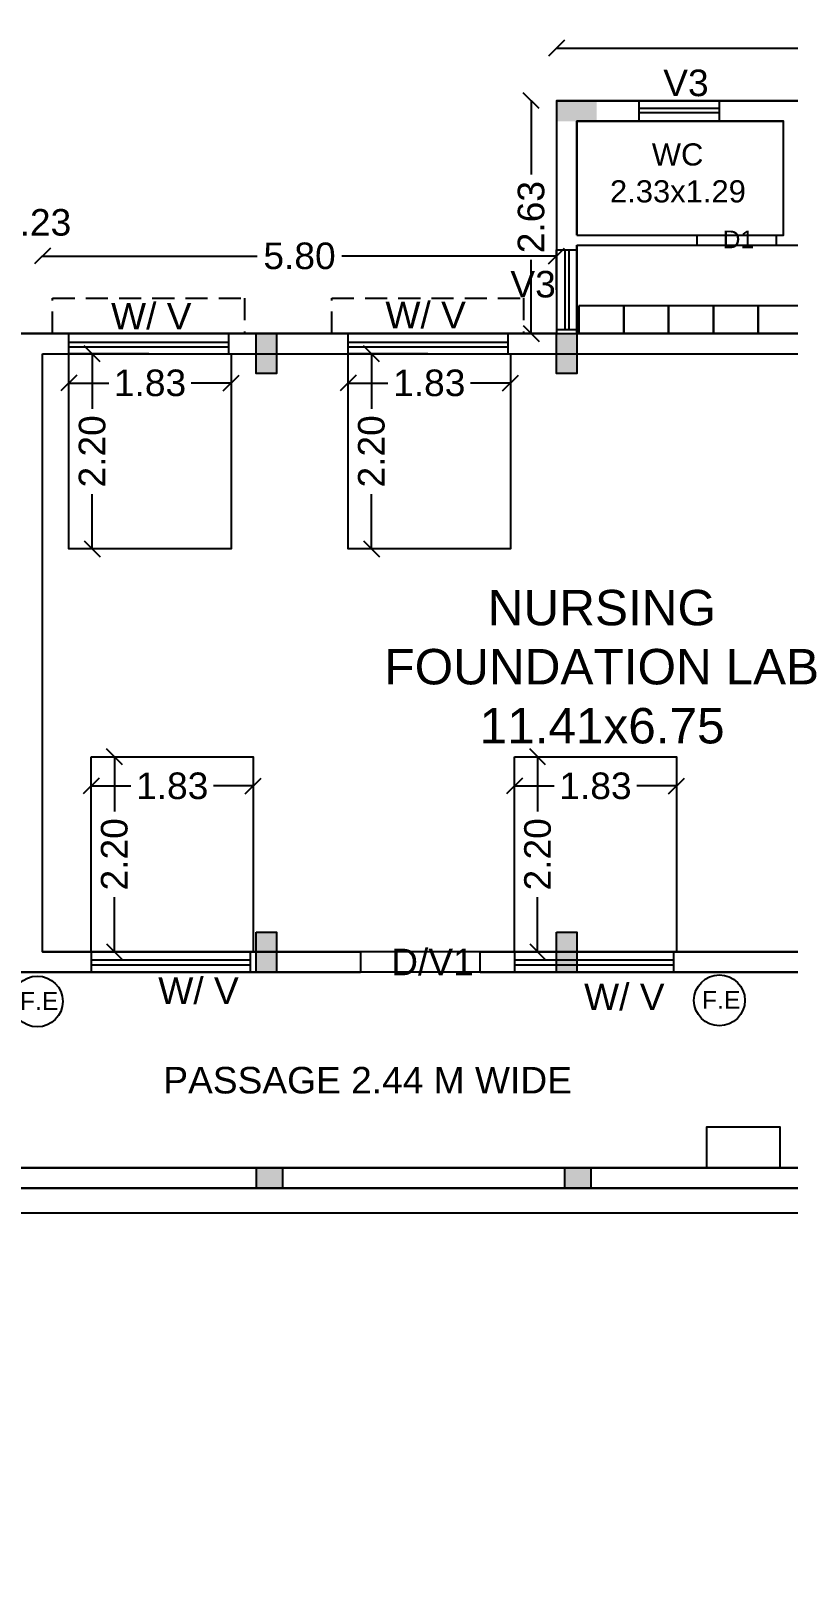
# Model space of a CAD drawing. Header units: metres. Extents: x 729 to 1050, y -308 to -82.
# Drawn here: x 765.3 to 773.85, y -120.4 to -103.05 of the extents above; entities that cross this region are included whole.
import ezdxf

# ---------------------------------------------------------------- set-up
doc = ezdxf.new("R2010")
doc.units = ezdxf.units.M
doc.header["$MEASUREMENT"] = 0
doc.linetypes.add('DASHED', pattern=[0.75, 0.5, -0.25])
for name, color, linetype in [('BLK_1_FLR_2_BLT_UP_AREA', 26, 'Continuous'), ('BLK_1_FLR_2_CARPET_AREA', 10, 'Continuous'), ('BLK_1_FLR_2_REGULAR_ROOM_4', 117, 'Continuous'), ('BLK_1_FLR_2_ROOF_AREA', 54, 'Continuous'), ('BLK_1_FLR_2_ROOM_4_LIGHT_VENTILATION_1', 7, 'Continuous'), ('BLK_1_FLR_2_WASH', 55, 'Continuous'), ('BLK_1_FLR_2_WATER_CLOSET', 7, 'Continuous')]:
    doc.layers.add(name, color=color, linetype=linetype)
doc.styles.get("Standard").update_dxf_attribs({"font": 'arial.ttf'})
doc.dimstyles.get("Standard").update_dxf_attribs({"dimtxt": 0.3, "dimasz": 0.18, "dimexe": 0.18, "dimexo": 0.0625, "dimgap": 0.09, "dimtad": 0, "dimtoh": 1, "dimzin": 0, "dimdsep": 46, "dimtxsty": 'Standard', "dimblk": 'OBLIQUE', "dimcen": 0.09, "dimse1": 1, "dimse2": 1, "dimclrd": 1, "dimclrt": 3, "dimadec": 0, "dimazin": 0, "dimtfac": 1, "dimtofl": 0, "dimtmove": 0, "dimatfit": 3, "dimfxl": 0, "dimtolj": 1, "dimtzin": 0, "dimarcsym": 0})

# ---------------------------------------------------------------- blocks, each defined once
blk = doc.blocks.new('_Oblique')
at = {"color": 0, "linetype": 'ByBlock', "lineweight": -2}
blk.add_line((-0.5, -0.5), (0.5, 0.5), dxfattribs=at)
blk = doc.blocks.new('*D169')
at = {"color": 1, "lineweight": -2}
for p, q in [((771.235, -103.243), (776.664, -103.243)), ((783.255, -103.243), (777.825, -103.243))]:
    blk.add_line(p, q, dxfattribs=at)
at = {"layer": 'Defpoints', "color": 0}
for p in [(783.255, -103.243), (771.235, -103.836), (783.255, -103.836)]:
    blk.add_point(p, dxfattribs=at)
at = {"color": 1, "lineweight": -2, "xscale": 0.18, "yscale": 0.18, "zscale": 0.18, "rotation": 180}
blk.add_blockref('_Oblique', (771.235, -103.243), dxfattribs=at)
at = {"color": 1, "lineweight": -2, "xscale": 0.18, "yscale": 0.18, "zscale": 0.18}
blk.add_blockref('_Oblique', (783.255, -103.243), dxfattribs=at)
at = {"color": 3, "insert": (777.245, -103.243), "char_height": 0.3, "attachment_point": 5}
blk.add_mtext('\\A1;12.02', dxfattribs=at)
blk = doc.blocks.new('*D170')
at = {"color": 1, "lineweight": -2}
for p, q in [((765.435, -105.59), (767.855, -105.59)), ((771.235, -105.59), (768.814, -105.59))]:
    blk.add_line(p, q, dxfattribs=at)
at = {"layer": 'Defpoints', "color": 0}
for p in [(771.235, -105.59), (771.235, -106.466), (765.435, -106.696)]:
    blk.add_point(p, dxfattribs=at)
at = {"color": 1, "lineweight": -2, "xscale": 0.18, "yscale": 0.18, "zscale": 0.18, "rotation": 180}
blk.add_blockref('_Oblique', (765.435, -105.59), dxfattribs=at)
at = {"color": 1, "lineweight": -2, "xscale": 0.18, "yscale": 0.18, "zscale": 0.18}
blk.add_blockref('_Oblique', (771.235, -105.59), dxfattribs=at)
at = {"color": 3, "insert": (768.335, -105.59), "char_height": 0.3, "attachment_point": 5}
blk.add_mtext('\\A1;5.80', dxfattribs=at)
blk = doc.blocks.new('*D157')
at = {"color": 1, "lineweight": -2}
for p, q in [((770.949, -103.836), (770.949, -104.669)), ((770.949, -106.466), (770.949, -105.633))]:
    blk.add_line(p, q, dxfattribs=at)
at = {"layer": 'Defpoints', "color": 0}
for p in [(771.235, -103.836), (770.949, -106.466), (771.235, -106.466)]:
    blk.add_point(p, dxfattribs=at)
at = {"color": 1, "lineweight": -2, "xscale": 0.18, "yscale": 0.18, "zscale": 0.18}
for p, rotation in [((770.949, -103.836), 90), ((770.949, -106.466), 270)]:
    blk.add_blockref('_Oblique', p, dxfattribs=dict(at, rotation=rotation))
at = {"color": 3, "insert": (770.949, -105.151), "char_height": 0.3, "attachment_point": 5, "rotation": 90}
blk.add_mtext('\\A1;2.63', dxfattribs=at)
blk = doc.blocks.new('*D159')
at = {"color": 1, "lineweight": -2}
for p, q in [((743.805, -116.397), (759.52, -116.397)), ((776.425, -116.397), (760.709, -116.397))]:
    blk.add_line(p, q, dxfattribs=at)
at = {"layer": 'Defpoints', "color": 0}
for p in [(743.805, -116.116), (776.425, -116.116), (776.425, -116.397)]:
    blk.add_point(p, dxfattribs=at)
at = {"color": 1, "lineweight": -2, "xscale": 0.18, "yscale": 0.18, "zscale": 0.18, "rotation": 180}
blk.add_blockref('_Oblique', (743.805, -116.397), dxfattribs=at)
at = {"color": 1, "lineweight": -2, "xscale": 0.18, "yscale": 0.18, "zscale": 0.18}
blk.add_blockref('_Oblique', (776.425, -116.397), dxfattribs=at)
at = {"color": 3, "insert": (760.115, -116.397), "char_height": 0.3, "attachment_point": 5}
blk.add_mtext('\\A1;32.62', dxfattribs=at)
blk = doc.blocks.new('*D206')
at = {"layer": 'BLK_1_FLR_2_ROOM_4_LIGHT_VENTILATION_1', "color": 1, "lineweight": -2}
for p, q in [((765.733, -107.024), (766.183, -107.024)), ((767.563, -107.024), (767.114, -107.024))]:
    blk.add_line(p, q, dxfattribs=at)
at = {"layer": 'Defpoints', "color": 0}
for p in [(765.733, -106.696), (767.563, -106.696), (765.733, -107.024)]:
    blk.add_point(p, dxfattribs=at)
at = {"layer": 'BLK_1_FLR_2_ROOM_4_LIGHT_VENTILATION_1', "color": 1, "lineweight": -2, "xscale": 0.18, "yscale": 0.18, "zscale": 0.18, "rotation": 180}
blk.add_blockref('_Oblique', (765.733, -107.024), dxfattribs=at)
at = {"layer": 'BLK_1_FLR_2_ROOM_4_LIGHT_VENTILATION_1', "color": 1, "lineweight": -2, "xscale": 0.18, "yscale": 0.18, "zscale": 0.18}
blk.add_blockref('_Oblique', (767.563, -107.024), dxfattribs=at)
at = {"layer": 'BLK_1_FLR_2_ROOM_4_LIGHT_VENTILATION_1', "color": 3, "insert": (766.648, -107.024), "char_height": 0.3, "attachment_point": 5}
blk.add_mtext('\\A1;1.83', dxfattribs=at)
blk = doc.blocks.new('*D207')
at = {"layer": 'BLK_1_FLR_2_ROOM_4_LIGHT_VENTILATION_1', "color": 1, "lineweight": -2}
for p, q in [((765.996, -106.696), (765.996, -107.314)), ((765.996, -108.896), (765.996, -108.278))]:
    blk.add_line(p, q, dxfattribs=at)
at = {"layer": 'Defpoints', "color": 0}
for p in [(765.733, -106.696), (765.733, -108.896), (765.996, -108.896)]:
    blk.add_point(p, dxfattribs=at)
at = {"layer": 'BLK_1_FLR_2_ROOM_4_LIGHT_VENTILATION_1', "color": 1, "lineweight": -2, "xscale": 0.18, "yscale": 0.18, "zscale": 0.18}
for p, rotation in [((765.996, -106.696), 90), ((765.996, -108.896), 270)]:
    blk.add_blockref('_Oblique', p, dxfattribs=dict(at, rotation=rotation))
at = {"layer": 'BLK_1_FLR_2_ROOM_4_LIGHT_VENTILATION_1', "color": 3, "insert": (765.996, -107.796), "char_height": 0.3, "attachment_point": 5, "rotation": 90}
blk.add_mtext('\\A1;2.20', dxfattribs=at)
blk = doc.blocks.new('*D208')
at = {"layer": 'BLK_1_FLR_2_ROOM_4_LIGHT_VENTILATION_1', "color": 1, "lineweight": -2}
for p, q in [((768.884, -107.024), (769.333, -107.024)), ((770.714, -107.024), (770.264, -107.024))]:
    blk.add_line(p, q, dxfattribs=at)
at = {"layer": 'Defpoints', "color": 0}
for p in [(768.884, -106.696), (770.714, -106.696), (768.884, -107.024)]:
    blk.add_point(p, dxfattribs=at)
at = {"layer": 'BLK_1_FLR_2_ROOM_4_LIGHT_VENTILATION_1', "color": 1, "lineweight": -2, "xscale": 0.18, "yscale": 0.18, "zscale": 0.18, "rotation": 180}
blk.add_blockref('_Oblique', (768.884, -107.024), dxfattribs=at)
at = {"layer": 'BLK_1_FLR_2_ROOM_4_LIGHT_VENTILATION_1', "color": 1, "lineweight": -2, "xscale": 0.18, "yscale": 0.18, "zscale": 0.18}
blk.add_blockref('_Oblique', (770.714, -107.024), dxfattribs=at)
at = {"layer": 'BLK_1_FLR_2_ROOM_4_LIGHT_VENTILATION_1', "color": 3, "insert": (769.799, -107.024), "char_height": 0.3, "attachment_point": 5}
blk.add_mtext('\\A1;1.83', dxfattribs=at)
blk = doc.blocks.new('*D209')
at = {"layer": 'BLK_1_FLR_2_ROOM_4_LIGHT_VENTILATION_1', "color": 1, "lineweight": -2}
for p, q in [((769.147, -106.696), (769.147, -107.314)), ((769.147, -108.896), (769.147, -108.278))]:
    blk.add_line(p, q, dxfattribs=at)
at = {"layer": 'Defpoints', "color": 0}
for p in [(768.884, -106.696), (768.884, -108.896), (769.147, -108.896)]:
    blk.add_point(p, dxfattribs=at)
at = {"layer": 'BLK_1_FLR_2_ROOM_4_LIGHT_VENTILATION_1', "color": 1, "lineweight": -2, "xscale": 0.18, "yscale": 0.18, "zscale": 0.18}
for p, rotation in [((769.147, -106.696), 90), ((769.147, -108.896), 270)]:
    blk.add_blockref('_Oblique', p, dxfattribs=dict(at, rotation=rotation))
at = {"layer": 'BLK_1_FLR_2_ROOM_4_LIGHT_VENTILATION_1', "color": 3, "insert": (769.147, -107.796), "char_height": 0.3, "attachment_point": 5, "rotation": 90}
blk.add_mtext('\\A1;2.20', dxfattribs=at)
blk = doc.blocks.new('*D210')
at = {"layer": 'BLK_1_FLR_2_ROOM_4_LIGHT_VENTILATION_1', "color": 1, "lineweight": -2}
for p, q in [((765.983, -111.574), (766.432, -111.574)), ((767.813, -111.574), (767.363, -111.574))]:
    blk.add_line(p, q, dxfattribs=at)
at = {"layer": 'Defpoints', "color": 0}
for p in [(765.983, -111.246), (767.813, -111.246), (765.983, -111.574)]:
    blk.add_point(p, dxfattribs=at)
at = {"layer": 'BLK_1_FLR_2_ROOM_4_LIGHT_VENTILATION_1', "color": 1, "lineweight": -2, "xscale": 0.18, "yscale": 0.18, "zscale": 0.18, "rotation": 180}
blk.add_blockref('_Oblique', (765.983, -111.574), dxfattribs=at)
at = {"layer": 'BLK_1_FLR_2_ROOM_4_LIGHT_VENTILATION_1', "color": 1, "lineweight": -2, "xscale": 0.18, "yscale": 0.18, "zscale": 0.18}
blk.add_blockref('_Oblique', (767.813, -111.574), dxfattribs=at)
at = {"layer": 'BLK_1_FLR_2_ROOM_4_LIGHT_VENTILATION_1', "color": 3, "insert": (766.898, -111.574), "char_height": 0.3, "attachment_point": 5}
blk.add_mtext('\\A1;1.83', dxfattribs=at)
blk = doc.blocks.new('*D211')
at = {"layer": 'BLK_1_FLR_2_ROOM_4_LIGHT_VENTILATION_1', "color": 1, "lineweight": -2}
for p, q in [((766.246, -111.246), (766.246, -111.864)), ((766.246, -113.446), (766.246, -112.828))]:
    blk.add_line(p, q, dxfattribs=at)
at = {"layer": 'Defpoints', "color": 0}
for p in [(765.983, -111.246), (765.983, -113.446), (766.246, -113.446)]:
    blk.add_point(p, dxfattribs=at)
at = {"layer": 'BLK_1_FLR_2_ROOM_4_LIGHT_VENTILATION_1', "color": 1, "lineweight": -2, "xscale": 0.18, "yscale": 0.18, "zscale": 0.18}
for p, rotation in [((766.246, -111.246), 90), ((766.246, -113.446), 270)]:
    blk.add_blockref('_Oblique', p, dxfattribs=dict(at, rotation=rotation))
at = {"layer": 'BLK_1_FLR_2_ROOM_4_LIGHT_VENTILATION_1', "color": 3, "insert": (766.246, -112.346), "char_height": 0.3, "attachment_point": 5, "rotation": 90}
blk.add_mtext('\\A1;2.20', dxfattribs=at)
blk = doc.blocks.new('*D212')
at = {"layer": 'BLK_1_FLR_2_ROOM_4_LIGHT_VENTILATION_1', "color": 1, "lineweight": -2}
for p, q in [((770.759, -111.574), (771.209, -111.574)), ((772.589, -111.574), (772.14, -111.574))]:
    blk.add_line(p, q, dxfattribs=at)
at = {"layer": 'Defpoints', "color": 0}
for p in [(770.759, -111.246), (772.589, -111.246), (770.759, -111.574)]:
    blk.add_point(p, dxfattribs=at)
at = {"layer": 'BLK_1_FLR_2_ROOM_4_LIGHT_VENTILATION_1', "color": 1, "lineweight": -2, "xscale": 0.18, "yscale": 0.18, "zscale": 0.18, "rotation": 180}
blk.add_blockref('_Oblique', (770.759, -111.574), dxfattribs=at)
at = {"layer": 'BLK_1_FLR_2_ROOM_4_LIGHT_VENTILATION_1', "color": 1, "lineweight": -2, "xscale": 0.18, "yscale": 0.18, "zscale": 0.18}
blk.add_blockref('_Oblique', (772.589, -111.574), dxfattribs=at)
at = {"layer": 'BLK_1_FLR_2_ROOM_4_LIGHT_VENTILATION_1', "color": 3, "insert": (771.674, -111.574), "char_height": 0.3, "attachment_point": 5}
blk.add_mtext('\\A1;1.83', dxfattribs=at)
blk = doc.blocks.new('*D213')
at = {"layer": 'BLK_1_FLR_2_ROOM_4_LIGHT_VENTILATION_1', "color": 1, "lineweight": -2}
for p, q in [((771.022, -111.246), (771.022, -111.864)), ((771.022, -113.446), (771.022, -112.828))]:
    blk.add_line(p, q, dxfattribs=at)
at = {"layer": 'Defpoints', "color": 0}
for p in [(770.759, -111.246), (770.759, -113.446), (771.022, -113.446)]:
    blk.add_point(p, dxfattribs=at)
at = {"layer": 'BLK_1_FLR_2_ROOM_4_LIGHT_VENTILATION_1', "color": 1, "lineweight": -2, "xscale": 0.18, "yscale": 0.18, "zscale": 0.18}
for p, rotation in [((771.022, -111.246), 90), ((771.022, -113.446), 270)]:
    blk.add_blockref('_Oblique', p, dxfattribs=dict(at, rotation=rotation))
at = {"layer": 'BLK_1_FLR_2_ROOM_4_LIGHT_VENTILATION_1', "color": 3, "insert": (771.022, -112.346), "char_height": 0.3, "attachment_point": 5, "rotation": 90}
blk.add_mtext('\\A1;2.20', dxfattribs=at)

msp = doc.modelspace()

# ---------------------------------------------------------------- hatches: boundary and pattern name
h = msp.add_hatch(color=2)
h.dxf.hatch_style = 1
h.paths.add_polyline_path([(771.687, -104.068), (771.687, -103.838), (771.237, -103.838), (771.237, -104.068)])
h = msp.add_hatch(color=2)
h.dxf.hatch_style = 1
h.paths.add_polyline_path([(768.075, -106.466), (767.845, -106.466), (767.845, -106.916), (768.075, -106.916)])
h = msp.add_hatch(color=2)
h.dxf.hatch_style = 1
h.paths.add_polyline_path([(771.465, -106.466), (771.235, -106.466), (771.235, -106.916), (771.465, -106.916)])
h = msp.add_hatch(color=2)
h.dxf.hatch_style = 1
h.paths.add_polyline_path([(768.075, -113.226), (767.845, -113.226), (767.845, -113.676), (768.075, -113.676)])
h = msp.add_hatch(color=2)
h.dxf.hatch_style = 1
h.paths.add_polyline_path([(771.465, -113.226), (771.235, -113.226), (771.235, -113.676), (771.465, -113.676)])
h = msp.add_hatch(color=2)
h.dxf.hatch_style = 1
h.paths.add_polyline_path([(768.145, -116.116), (768.145, -115.886), (767.845, -115.886), (767.845, -116.116)])
h = msp.add_hatch(color=2)
h.dxf.hatch_style = 1
h.paths.add_polyline_path([(771.625, -116.116), (771.625, -115.886), (771.325, -115.886), (771.325, -116.116)])

# ---------------------------------------------------------------- linework, layer by layer
for p, q in [((771.235, -103.836), (783.255, -103.836)), ((771.235, -103.836), (771.235, -106.466)), ((772.169, -104.066), (772.169, -103.836)), ((772.169, -103.836), (773.069, -103.836)), ((773.069, -103.923), (772.169, -103.923)), ((773.069, -103.836), (773.069, -104.066)), ((771.465, -104.066), (773.795, -104.066)), ((771.465, -105.356), (771.465, -104.066)), ((772.169, -103.97), (773.069, -103.97)), ((772.619, -104.066), (772.169, -104.066)), ((773.795, -105.356), (773.795, -104.066)), ((771.465, -105.356), (772.818, -105.356)), ((771.465, -105.466), (771.465, -106.466)), ((771.465, -106.466), (771.465, -105.466)), ((771.465, -105.466), (772.818, -105.466)), ((772.818, -105.356), (772.818, -105.466)), ((773.718, -105.356), (773.795, -105.356)), ((773.718, -105.466), (773.718, -105.356)), ((773.718, -105.466), (775.258, -105.466)), ((771.235, -105.972), (771.235, -105.522)), ((771.235, -105.522), (771.465, -105.522)), ((771.33, -105.522), (771.33, -106.422)), ((771.378, -106.422), (771.378, -105.522)), ((771.465, -105.522), (771.465, -106.422)), ((733.225, -106.466), (771.235, -106.466)), ((765.31, -106.466), (767.11, -106.466)), ((765.733, -106.696), (765.733, -106.466)), ((765.733, -106.466), (767.533, -106.466)), ((767.533, -106.466), (767.533, -106.696)), ((768.79, -106.466), (770.59, -106.466)), ((768.884, -106.696), (768.884, -106.466)), ((768.884, -106.466), (770.684, -106.466)), ((770.684, -106.466), (770.684, -106.696)), ((771.465, -106.422), (771.235, -106.422)), ((771.465, -106.466), (779.465, -106.466)), ((772.27, -106.466), (774.07, -106.466)), ((765.435, -106.696), (776.845, -106.696)), ((765.435, -113.446), (765.435, -106.696)), ((767.533, -106.565), (765.733, -106.565)), ((765.733, -106.614), (767.533, -106.614)), ((766.633, -106.696), (765.733, -106.696)), ((770.684, -106.565), (768.884, -106.565)), ((768.884, -106.614), (770.684, -106.614)), ((769.784, -106.696), (768.884, -106.696)), ((765.435, -113.446), (769.023, -113.446)), ((765.983, -113.446), (765.983, -113.676)), ((767.783, -113.676), (767.783, -113.446)), ((769.023, -113.446), (769.023, -113.676)), ((770.373, -113.446), (776.845, -113.446)), ((770.373, -113.676), (770.373, -113.446)), ((770.759, -113.446), (770.759, -113.676)), ((772.559, -113.676), (772.559, -113.446)), ((767.783, -113.54), (765.983, -113.54)), ((765.983, -113.593), (767.783, -113.593)), ((772.559, -113.54), (770.759, -113.54)), ((770.759, -113.593), (772.559, -113.593)), ((760.525, -113.676), (769.023, -113.676)), ((770.373, -113.676), (777.88, -113.676)), ((776.545, -115.886), (743.575, -115.886)), ((776.425, -116.116), (743.575, -116.116))]:
    msp.add_line(p, q)
at = {"linetype": 'DASHED', "ltscale": 0.5}
for p, q in [((765.548, -106.466), (765.548, -106.066)), ((765.548, -106.066), (767.713, -106.066)), ((767.713, -106.066), (767.713, -106.466)), ((768.699, -106.466), (768.699, -106.066)), ((768.699, -106.066), (770.864, -106.066)), ((770.864, -106.066), (770.864, -106.466))]:
    msp.add_line(p, q, dxfattribs=at)
at = {"color": 4}
for points in [[(733.225, -120.396), (743.805, -120.396), (743.805, -116.116), (776.425, -116.116), (776.425, -119.546), (783.255, -119.546), (783.255, -103.836), (771.235, -103.836), (771.235, -106.466), (733.225, -106.466)], [(771.465, -105.356), (773.795, -105.356), (773.795, -104.066), (771.465, -104.066)], [(771.465, -105.466), (783.025, -105.466), (783.025, -106.466), (771.465, -106.466)], [(765.435, -106.696), (776.845, -106.696), (776.845, -113.446), (765.435, -113.446)], [(733.455, -115.886), (783.025, -115.886), (783.025, -113.676), (733.455, -113.676)]]:
    msp.add_lwpolyline(points, close=True, dxfattribs=at)
at = {"color": 2}
for points in [[(767.845, -106.466), (768.075, -106.466), (768.075, -106.916), (767.845, -106.916)], [(771.235, -106.466), (771.465, -106.466), (771.465, -106.916), (771.235, -106.916)], [(767.845, -113.226), (768.075, -113.226), (768.075, -113.676), (767.845, -113.676)], [(771.235, -113.226), (771.465, -113.226), (771.465, -113.676), (771.235, -113.676)], [(767.845, -115.886), (767.845, -116.116), (768.145, -116.116), (768.145, -115.886)], [(771.325, -115.886), (771.325, -116.116), (771.625, -116.116), (771.625, -115.886)]]:
    msp.add_lwpolyline(points, close=True, dxfattribs=at)
for centre in [(765.376, -114.007), (773.073, -113.995)]:
    msp.add_circle(centre, 0.287)
at = {"layer": 'BLK_1_FLR_2_BLT_UP_AREA', "color": 27}
msp.add_lwpolyline([(733.225, -120.396), (743.805, -120.396), (743.805, -116.116), (776.425, -116.116), (776.425, -119.546), (783.255, -119.546), (783.255, -103.836), (771.235, -103.836), (771.235, -106.466), (733.225, -106.466)], close=True, dxfattribs=at)
at = {"layer": 'BLK_1_FLR_2_CARPET_AREA', "color": 7}
for points in [[(771.465, -105.356), (773.795, -105.356), (773.795, -104.066), (771.465, -104.066)], [(771.465, -105.466), (783.025, -105.466), (783.025, -106.466), (771.465, -106.466)], [(765.435, -106.696), (776.845, -106.696), (776.845, -113.446), (765.435, -113.446)], [(733.455, -115.886), (783.025, -115.886), (783.025, -113.676), (733.455, -113.676)], [(773.756, -115.886), (772.931, -115.886), (772.931, -115.421), (773.756, -115.421)]]:
    msp.add_lwpolyline(points, close=True, dxfattribs=at)
at = {"layer": 'BLK_1_FLR_2_REGULAR_ROOM_4', "color": 3}
msp.add_lwpolyline([(765.435, -106.696), (776.845, -106.696), (776.845, -113.446), (765.435, -113.446)], close=True, dxfattribs=at)
at = {"layer": 'BLK_1_FLR_2_ROOF_AREA', "color": 54}
msp.add_lwpolyline([(733.225, -120.396), (743.805, -120.396), (743.805, -116.116), (776.425, -116.116), (776.425, -119.546), (783.255, -119.546), (783.255, -103.836), (771.235, -103.836), (771.235, -106.466), (733.225, -106.466)], close=True, dxfattribs=at)
at = {"layer": 'BLK_1_FLR_2_ROOM_4_LIGHT_VENTILATION_1', "color": 3, "linetype": 'Continuous'}
for points in [[(765.733, -106.696), (767.563, -106.696), (767.563, -108.896), (765.733, -108.896)], [(768.884, -106.696), (770.714, -106.696), (770.714, -108.896), (768.884, -108.896)], [(765.983, -111.246), (767.813, -111.246), (767.813, -113.446), (765.983, -113.446)], [(770.759, -111.246), (772.589, -111.246), (772.589, -113.446), (770.759, -113.446)]]:
    msp.add_lwpolyline(points, close=True, dxfattribs=at)
at = {"layer": 'BLK_1_FLR_2_WASH', "color": 55}
for points in [[(771.487, -106.153), (771.487, -106.466), (771.993, -106.466), (771.993, -106.153)], [(771.993, -106.153), (771.993, -106.466), (772.499, -106.466), (772.499, -106.153)]]:
    msp.add_lwpolyline(points, close=True, dxfattribs=at)
at = {"layer": 'BLK_1_FLR_2_WASH', "color": 60}
for points in [[(772.499, -106.153), (772.499, -106.466), (773.005, -106.466), (773.005, -106.153)], [(773.005, -106.153), (773.005, -106.466), (773.511, -106.466), (773.511, -106.153)], [(773.511, -106.153), (773.511, -106.466), (774.017, -106.466), (774.017, -106.153)]]:
    msp.add_lwpolyline(points, close=True, dxfattribs=at)
at = {"layer": 'BLK_1_FLR_2_WATER_CLOSET', "color": 2}
msp.add_lwpolyline([(771.465, -105.356), (773.795, -105.356), (773.795, -104.066), (771.465, -104.066)], close=True, dxfattribs=at)

# ---------------------------------------------------------------- texts
at = {"attachment_point": 1}
for s, width, insert, char_height in [('V3', 1.60592, (772.439, -103.485), 0.3), ('{\\W5.370049; }WC\\P{\\W0.50186; }2.33x1.29', 1.60592, (771.789, -104.318), 0.25), ('D1', 1.60592, (773.108, -105.302), 0.2), ('V3', 1.60592, (770.714, -105.758), 0.3), ('W/ V', 1.60592, (766.208, -106.119), 0.3), ('W/ V', 1.60592, (769.304, -106.106), 0.3), ('{\\W5.14402;  }NURSING \\P{\\W2.781893; }FOUNDATION LAB\\P{\\W9.699292; }11.41x6.75 ', 5.69381, (768.861, -109.36), 0.4), ('D/V1', 1.60592, (769.369, -113.411), 0.3), ('W/ V', 1.60592, (766.741, -113.736), 0.3), ('W/ V', 1.60592, (771.546, -113.805), 0.3), ('F.E', 1.60592, (765.179, -113.902), 0.2), ('F.E', 1.60592, (772.875, -113.889), 0.2), ('{\\W4.882888; }PASSAGE 2.44 M WIDE ', 5.69381, (766.229, -114.746), 0.3)]:
    msp.add_mtext_dynamic_manual_height_columns(s, width=width, gutter_width=1, heights=[0], dxfattribs=dict(at, insert=insert, char_height=char_height))
at = {"insert": (765.351, -105.212), "char_height": 0.3, "attachment_point": 5}
msp.add_mtext('\\A1;0.23', dxfattribs=at)

# ---------------------------------------------------------------- dimensions: what is measured, and where the dimension line sits
for base, p1, p2, picture, middle in [((783.255, -103.243), (771.235, -103.836), (783.255, -103.836), '*D169', (777.245, -103.243)), ((771.235, -105.59), (765.435, -106.696), (771.235, -106.466), '*D170', (768.335, -105.59)), ((776.425, -116.397), (743.805, -116.116), (776.425, -116.116), '*D159', (760.115, -116.397))]:
    dim = msp.add_linear_dim(base=base, p1=p1, p2=p2, dimstyle='Standard')
    dim.commit()
    dim.dimension.update_dxf_attribs({"geometry": picture, "text_midpoint": middle})
dim = msp.add_linear_dim(base=(770.949, -106.466), p1=(771.235, -103.836), p2=(771.235, -106.466), angle=90, dimstyle='Standard')
dim.commit()
dim.dimension.update_dxf_attribs({"geometry": '*D157', "text_midpoint": (770.949, -105.151)})
at = {"layer": 'BLK_1_FLR_2_ROOM_4_LIGHT_VENTILATION_1', "color": 232}
for base, p1, p2, picture, middle in [((765.733, -107.024), (767.563, -106.696), (765.733, -106.696), '*D206', (766.648, -107.024)), ((768.884, -107.024), (770.714, -106.696), (768.884, -106.696), '*D208', (769.799, -107.024)), ((765.983, -111.574), (767.813, -111.246), (765.983, -111.246), '*D210', (766.898, -111.574)), ((770.759, -111.574), (772.589, -111.246), (770.759, -111.246), '*D212', (771.674, -111.574))]:
    dim = msp.add_linear_dim(base=base, p1=p1, p2=p2, dimstyle='Standard', dxfattribs=at)
    dim.commit()
    dim.dimension.update_dxf_attribs({"geometry": picture, "text_midpoint": middle})
for base, p1, p2, picture, middle in [((765.996, -108.896), (765.733, -106.696), (765.733, -108.896), '*D207', (765.996, -107.796)), ((769.147, -108.896), (768.884, -106.696), (768.884, -108.896), '*D209', (769.147, -107.796)), ((766.246, -113.446), (765.983, -111.246), (765.983, -113.446), '*D211', (766.246, -112.346)), ((771.022, -113.446), (770.759, -111.246), (770.759, -113.446), '*D213', (771.022, -112.346))]:
    dim = msp.add_linear_dim(base=base, p1=p1, p2=p2, angle=90, dimstyle='Standard', dxfattribs=at)
    dim.commit()
    dim.dimension.update_dxf_attribs({"geometry": picture, "text_midpoint": middle})

doc.saveas('drawing.dxf')
